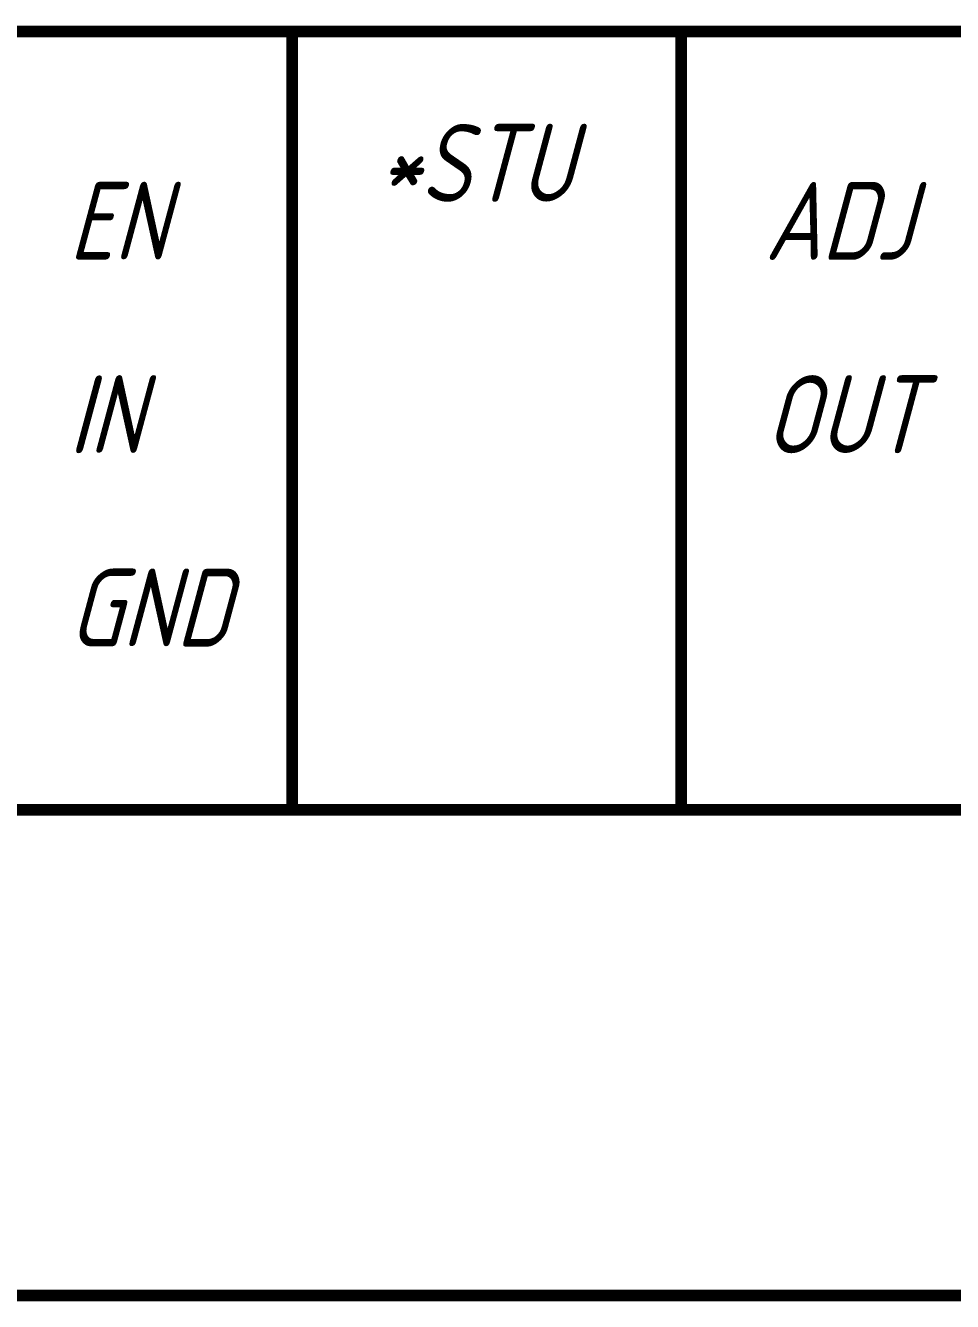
# Paper-space layout 'Layout1' of a CAD drawing. Extents: x -1 to 840, y -1 to 593.
# Drawn here: x 181.52 to 205.34, y 58.34 to 91.13 of the extents above; entities that cross this region are included whole.
import ezdxf

# ---------------------------------------------------------------- set-up
doc = ezdxf.new("R2010")
doc.units = 0
doc.header["$MEASUREMENT"] = 0
doc.layers.add('Sheet', color=255, linetype='CONTINUOUS')
doc.styles.add('GOST type A0', font='', dxfattribs={"oblique": 15, "height": 3.5})
doc.styles.get('GOST type A0').set_extended_font_data('GOST type A')

psp = doc.layouts.get("Layout1")

# ---------------------------------------------------------------- linework, layer by layer
at = {"layer": 'Sheet', "color": 7, "const_width": 0.3}
psp.add_lwpolyline([(180.881, 90.983), (205.85, 90.983), (205.85, 70.976), (180.881, 70.976), (180.881, 90.983)], close=True, dxfattribs=at)
for points in [[(188.365, 90.983), (188.365, 70.976)], [(198.365, 90.983), (198.365, 70.976)], [(170.881, 58.487), (218.365, 58.487), (218.365, 61.003)]]:
    psp.add_lwpolyline(points, dxfattribs=at)

# ---------------------------------------------------------------- texts
at = {"layer": 'Sheet', "color": 7, "style": 'GOST type A0', "oblique": 15}
for s, p in [('*STU', (190.57, 86.602)), ('EN', (182.62, 85.111)), ('ADJ', (200.508, 85.111)), ('IN', (182.62, 80.14)), ('OUT', (200.508, 80.14)), ('GND', (182.62, 75.17))]:
    psp.add_text(s, height=2, dxfattribs=at).set_placement(p)

doc.saveas('drawing.dxf')
